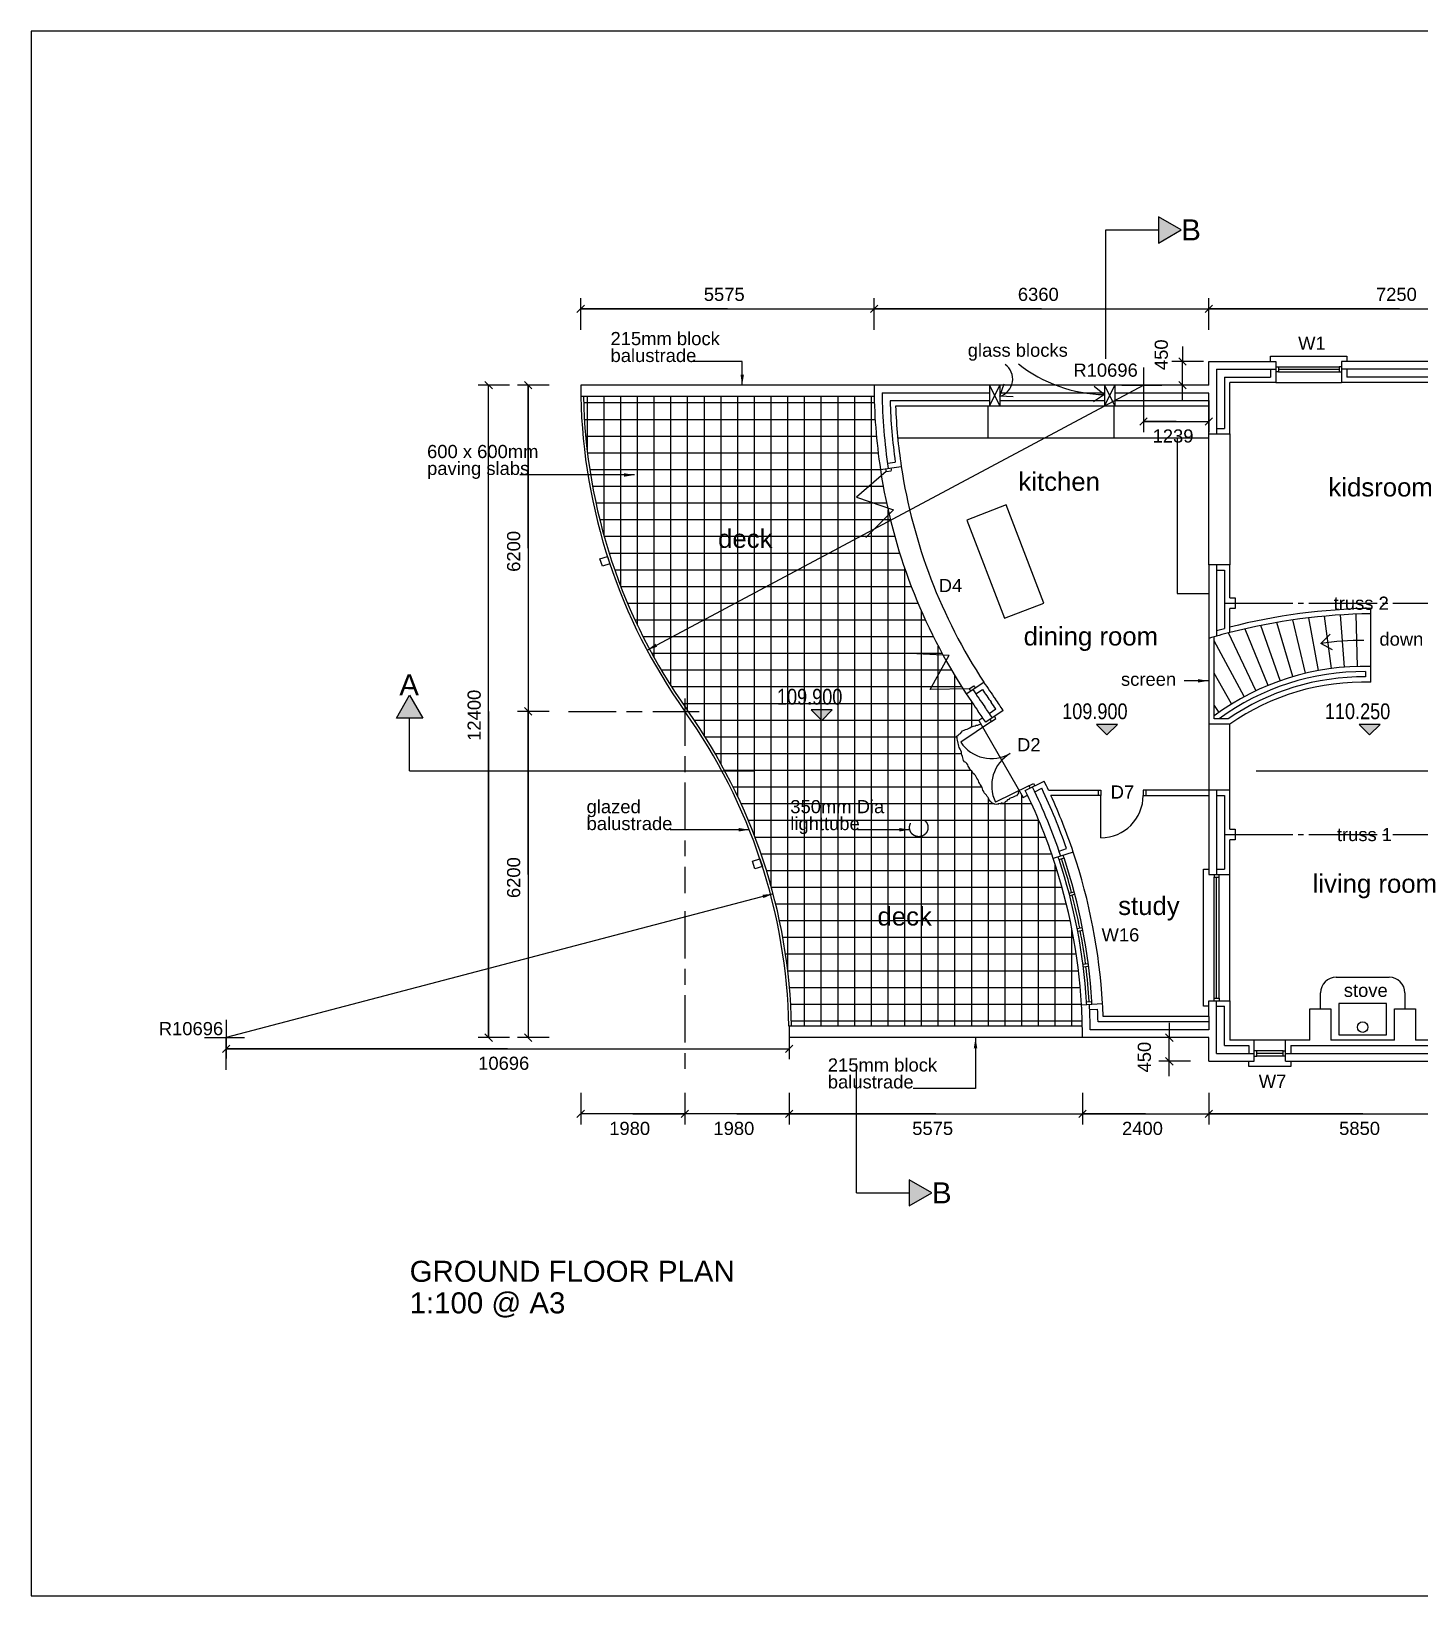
# Model space of a CAD drawing. Header units: millimetres. Extents: x 929802 to 1112248, y 1926852 to 2050811.
# Drawn here: x 1070203 to 1096587, y 2016630 to 2046360 of the extents above; entities that cross this region are included whole.
import ezdxf

# ---------------------------------------------------------------- set-up
doc = ezdxf.new("R2010")
doc.units = ezdxf.units.MM
for name, pattern in [('BORDER', [16, 13, -1, 1, -1]), ('CENTER', [16, 9, -2, 3, -2]), ('HIDDEN', [9.525, 6.35, -3.175])]:
    doc.linetypes.add(name, pattern=pattern)
for name, color, linetype, true_color in [('00_-_ELEVATIONS', 7, 'Continuous', 0xffffff), ('1', 7, 'Continuous', 0xffffff), ('NEW_GF', 7, 'Continuous', 0xffffff), ('NEW_LGF', 7, 'Continuous', 0xffffff)]:
    doc.layers.add(name, color=color, linetype=linetype, true_color=true_color)
doc.styles.add('ARIAL', font='arial.ttf', dxfattribs={"height": 0.2})
doc.styles.add('ARIALN', font='ARIALN.TTF', dxfattribs={"height": 0.2})
doc.styles.get("Standard").update_dxf_attribs({"font": 'arial.ttf'})
doc.dimstyles.new('ISO-25', dxfattribs={"dimtxt": 2.5, "dimasz": 2.5, "dimexe": 1.25, "dimexo": 0.625, "dimtad": 1, "dimtxsty": 'Standard', "dimcen": 2.5, "dimadec": 0, "dimazin": 0, "dimtfac": 1, "dimtmove": 0, "dimatfit": 3, "dimfxl": 1, "dimarcsym": 0})

# ---------------------------------------------------------------- blocks, each defined once
blk = doc.blocks.new('06ACBB04')
at = {"layer": 'NEW_LGF', "linetype": 'Continuous', "ltscale": 100}
h = blk.add_hatch(dxfattribs=at)
h.set_pattern_fill('NET', color=8, scale=100, style=0)
h.paths.add_polyline_path([(0, 11970), (5525, 11970), (5533, 11717), (5551, 11411), (5573, 11145), (5613, 10799), (5641, 10596), (5700, 10246), (5771, 9895), (5837, 9609), (5909, 9336), (5981, 9087), (6089, 8751), (6188, 8471), (6346, 8070), (6453, 7822), (6594, 7520), (6749, 7212), (6874, 6980), (7042, 6689), (7175, 6474), (7275, 6318), (7423, 6098), (7530, 5947), (7589, 5862), (7512, 5811), (7554, 5738), (7470, 5723), (7408, 5703), (7311, 5658), (7206, 5616), (7180, 5588), (7151, 5555), (7130, 5542), (7107, 5525), (7098, 5501), (7108, 5443), (7118, 5383), (7139, 5299), (7176, 5227), (7190, 5163), (7209, 5094), (7222, 5053), (7300, 4958), (7342, 4897), (7370, 4858), (7403, 4812), (7462, 4744), (7517, 4640), (7548, 4582), (7579, 4528), (7603, 4471), (7644, 4409), (7711, 4303), (7750, 4258), (7831, 4225), (7862, 4224), (7901, 4230), (7946, 4240), (8014, 4259), (8083, 4310), (8166, 4353), (8210, 4377), (8233, 4386), (8268, 4412), (8264, 4512), (8357, 4351), (8440, 4391), (8532, 4194), (8633, 3963), (8745, 3690), (8831, 3461), (8927, 3187), (9041, 2829), (9129, 2514), (9203, 2215), (9264, 1936), (9322, 1632), (9375, 1303), (9412, 1017), (9440, 741), (9465, 411), (9475, 190), (9481, 0), (3956, 0), (3931, 548), (3916, 732), (3893, 961), (3865, 1198), (3835, 1405), (3764, 1819), (3724, 2016), (3663, 2286), (3592, 2566), (3509, 2858), (3429, 3116), (3310, 3459), (3188, 3780), (3008, 4202), (2800, 4637), (2639, 4943), (2469, 5242), (2275, 5559), (2088, 5843), (1866, 6161), (1683, 6437), (1497, 6737), (1343, 7004), (1154, 7361), (936, 7815), (754, 8244), (540, 8831), (420, 9217), (337, 9519), (245, 9904), (179, 10230), (108, 10657), (67, 10977), (36, 11286), (12, 11635)])
at = {"layer": 'NEW_LGF', "color": 2, "linetype": 'HIDDEN', "ltscale": 100}
blk.add_circle((6372, 3778), 175, dxfattribs=at)
blk.add_arc((6372, 3778), 175, 0, 0, dxfattribs=at)
at = {"layer": 'NEW_LGF'}
blk.add_attdef('Sfb', (0, 0), '', height=1, dxfattribs=at)
blk = doc.blocks.new('208C8A54')
at = {"layer": '00_-_ELEVATIONS', "linetype": 'HIDDEN', "ltscale": 100}
blk.add_hatch(color=15, dxfattribs=at).paths.add_polyline_path([(781, 200), (1181, 200), (981, 0)])
at = {"layer": '00_-_ELEVATIONS', "color": 2, "linetype": 'Continuous', "ltscale": 100}
for p, q in [((781, 200), (981, 0)), ((1181, 200), (781, 200)), ((981, 0), (1181, 200))]:
    blk.add_line(p, q, dxfattribs=at)
at = {"layer": '00_-_ELEVATIONS', "color": 15, "linetype": 'HIDDEN', "ltscale": 100, "style": 'ARIALN'}
blk.add_text('110.250', height=300, rotation=359.9494, dxfattribs=at).set_placement((131, 301))
at = {"layer": '00_-_ELEVATIONS'}
blk.add_attdef('Sfb', (0, 0), '', height=1, dxfattribs=at)
blk = doc.blocks.new('649B4A82')
at = {"layer": 'NEW_LGF', "color": 9, "linetype": 'Continuous', "ltscale": 100}
for s, p in [('W1', (6926, 14136)), ('D1', (11243, 13604)), ('W2', (12697, 12591)), ('D5', (10399, 10586)), ('D4', (96, 9531)), ('D6', (10538, 8373)), ('W3', (12677, 8113)), ('D2', (1585, 6506)), ('D7', (3363, 5607)), ('W4', (11328, 5538)), ('W16', (3190, 2893)), ('W5', (11277, 2357)), ('W7', (6177, 109)), ('W6', (9686, 127))]:
    blk.add_text(s, height=250, dxfattribs=at).set_placement(p)
at = {"layer": 'NEW_LGF'}
blk.add_attdef('Sfb', (0, 0), '', height=1, dxfattribs=at)
blk = doc.blocks.new('5424B350')
at = {"layer": 'NEW_GF', "color": 3, "linetype": 'Continuous', "ltscale": 100}
for p, q in [((5575, 12400), (0, 12400)), ((0, 12400), (0, 12185)), ((5577, 12185), (0, 12185)), ((9533, 215), (3960, 215)), ((3960, 215), (3960, 0)), ((9535, 0), (3960, 0))]:
    blk.add_line(p, q, dxfattribs=at)
at = {"layer": 'NEW_GF', "color": 2, "linetype": 'Continuous', "ltscale": 100}
blk.add_line((3958, 215), (3960, 215), dxfattribs=at)
for centre, radius, start, end in [((10696, 12400), 10696, 181.1499, 215.4241), ((10696, 12400), 10696, 181.1499, 215.4241), ((10696, 12400), 10646, 181.1553, 215.4241), ((10696, 12400), 10646, 181.1553, 215.4241), ((-6736, 0), 10696, 1.1499, 35.4241), ((-6736, 0), 10696, 1.1499, 35.4241), ((-6736, 0), 10746, 1.1446, 35.4241), ((-6736, 0), 10746, 1.1446, 35.4241)]:
    blk.add_arc(centre, radius, start, end, dxfattribs=at)
blk = doc.blocks.new('D2647627')
at = {"layer": 'NEW_GF', "color": 2, "linetype": 'Continuous', "ltscale": 100}
for p, q in [((0, 400), (0, 500)), ((0, 500), (1450, 500)), ((100, 300), (150, 300)), ((150, 300), (150, 200)), ((1350, 300), (1300, 300)), ((1300, 300), (1300, 200)), ((1450, 500), (1450, 400)), ((150, 200), (100, 200)), ((150, 250), (1300, 250)), ((1300, 200), (1350, 200)), ((100, 0), (1350, 0))]:
    blk.add_line(p, q, dxfattribs=at)
at = {"layer": 'NEW_GF', "color": 1, "linetype": 'Continuous', "ltscale": 100}
for p, q in [((150, 300), (1300, 300)), ((150, 200), (1300, 200))]:
    blk.add_line(p, q, dxfattribs=at)
at = {"layer": 'NEW_GF'}
for tag in ['PAT_NAME', 'GROUP', 'FLOOR', 'Sfb', 'PART_NUMBER', 'DESC', 'MANUFACTURER', 'Quantity', 'WIDTH', 'WIDTH_FORMULA', 'HEIGHT', 'SYMBOL_PATH', 'Opening_height', 'Return_type', 'TYPE', 'PREFIX', 'IDENTIFIER', 'NUMBER', 'OUTER_LEAF', 'CAVITY', 'INNER_LEAF', 'Arch_group']:
    blk.add_attdef(tag, (0, 0), '', height=1, dxfattribs=at)
blk = doc.blocks.new('E8BCB9FC')
at = {"layer": 'NEW_GF', "color": 2, "linetype": 'Continuous', "ltscale": 100}
for p, q in [((0, 0), (0, 2600)), ((0, 2600), (100, 2600)), ((200, 2500), (200, 2450)), ((200, 2450), (300, 2450)), ((250, 150), (250, 2450)), ((300, 2450), (300, 2500)), ((500, 100), (500, 2500)), ((100, 0), (0, 0)), ((200, 100), (200, 150)), ((200, 150), (300, 150)), ((300, 150), (300, 100))]:
    blk.add_line(p, q, dxfattribs=at)
at = {"layer": 'NEW_GF', "color": 1, "linetype": 'Continuous', "ltscale": 100}
for p, q in [((200, 150), (200, 2450)), ((300, 150), (300, 2450))]:
    blk.add_line(p, q, dxfattribs=at)
at = {"layer": 'NEW_GF'}
for tag in ['PAT_NAME', 'GROUP', 'FLOOR', 'Sfb', 'PART_NUMBER', 'DESC', 'MANUFACTURER', 'Quantity', 'WIDTH', 'WIDTH_FORMULA', 'HEIGHT', 'SYMBOL_PATH', 'Opening_height', 'Return_type', 'TYPE', 'PREFIX', 'IDENTIFIER', 'NUMBER', 'OUTER_LEAF', 'CAVITY', 'INNER_LEAF', 'Arch_group']:
    blk.add_attdef(tag, (0, 0), '', height=1, dxfattribs=at)
blk = doc.blocks.new('9C177FD2')
at = {"layer": 'NEW_GF', "color": 3, "linetype": 'Continuous', "ltscale": 100}
for p, q in [((0, 5891), (143, 5938)), ((47, 5749), (0, 5891)), ((189, 5795), (47, 5749)), ((143, 5938), (189, 5795)), ((2900, 143), (3042, 189)), ((2946, 0), (2900, 143)), ((3089, 47), (2946, 0)), ((3042, 189), (3089, 47))]:
    blk.add_line(p, q, dxfattribs=at)
blk = doc.blocks.new('03A24341')
at = {"layer": 'NEW_GF', "color": 2, "linetype": 'Continuous', "ltscale": 100}
for p, q in [((747, 2154), (0, 1868)), ((1462, 286), (747, 2154)), ((0, 1868), (715, 0)), ((715, 0), (1462, 286))]:
    blk.add_line(p, q, dxfattribs=at)
at = {"layer": 'NEW_GF'}
blk.add_attdef('Sfb', (0, 0), '', height=1, dxfattribs=at)
blk = doc.blocks.new('2CF49CD4')
at = {"layer": 'NEW_GF', "color": 4, "linetype": 'Continuous', "ltscale": 100}
for p, q in [((6360, 13300), (7635, 13300)), ((6360, 12850), (6360, 13300)), ((7635, 13300), (7635, 12900)), ((12123, 13300), (8885, 13300)), ((8885, 13300), (8885, 12900)), ((12123, 13300), (12123, 12900)), ((13610, 13300), (13023, 13300)), ((13023, 13300), (13023, 12900)), ((13610, 13300), (13610, 12359)), ((6360, 12850), (0, 12850)), ((7635, 12900), (6760, 12900)), ((6760, 11924), (6760, 12900)), ((11810, 12900), (8885, 12900)), ((11810, 12500), (11810, 12900)), ((11910, 12500), (11910, 12900)), ((11910, 12900), (12123, 12900)), ((13023, 12900), (13210, 12900)), ((13210, 12359), (13210, 12900)), ((11810, 12500), (11910, 12500)), ((6360, 12450), (408, 12450)), ((6360, 11924), (6360, 12450)), ((13610, 12359), (13210, 12359)), ((6360, 11924), (6760, 11924)), ((13610, 11759), (13210, 11759)), ((13210, 11193), (13210, 11759)), ((13610, 11759), (13610, 8028)), ((121, 11244), (517, 11304)), ((11810, 11293), (11910, 11293)), ((11810, 11293), (11810, 10528)), ((11910, 11293), (11910, 11193)), ((11910, 11193), (13210, 11193)), ((11910, 11093), (13210, 11093)), ((11910, 11093), (11910, 10528)), ((13210, 9064), (13210, 11093)), ((11810, 10528), (11910, 10528)), ((11810, 9628), (11910, 9628)), ((11810, 9628), (11810, 8805)), ((11910, 9628), (11910, 9064)), ((6360, 9433), (6360, 8037)), ((6760, 9433), (6360, 9433)), ((6760, 8805), (6760, 9433)), ((11910, 9064), (13210, 9064)), ((11910, 8964), (13210, 8964)), ((11910, 8964), (11910, 8367)), ((13210, 8028), (13210, 8964)), ((6760, 8805), (6860, 8805)), ((6860, 8805), (6860, 8605)), ((11810, 8805), (11710, 8805)), ((11710, 8805), (11710, 8605)), ((6760, 8147), (6760, 8605)), ((6860, 8605), (6760, 8605)), ((11710, 8605), (11810, 8605)), ((11810, 8605), (11810, 8367)), ((11810, 8367), (11910, 8367)), ((13610, 8028), (13210, 8028)), ((11810, 6935), (11810, 7467)), ((11810, 7467), (11910, 7467)), ((11910, 7467), (11910, 6935)), ((1753, 6983), (2087, 7202)), ((13610, 7428), (13210, 7428)), ((13210, 7428), (13210, 6935)), ((13610, 6535), (13610, 7428)), ((11810, 5536), (11810, 6935)), ((13210, 6935), (11910, 6935)), ((2454, 6669), (2122, 6445)), ((13610, 6535), (12210, 6535)), ((12210, 6535), (12210, 5536)), ((12210, 5536), (11810, 5536)), ((2874, 5146), (3233, 5322)), ((3314, 5153), (4260, 5153)), ((4260, 5153), (4260, 5053)), ((6360, 5153), (5164, 5153)), ((5164, 5153), (5164, 5053)), ((6760, 5153), (6360, 5153)), ((6360, 5153), (6360, 3550)), ((6760, 4410), (6760, 5153)), ((4260, 5053), (3360, 5053)), ((5164, 5053), (6360, 5053)), ((12210, 4636), (11810, 4636)), ((11810, 4410), (11810, 4636)), ((12210, 4636), (12210, 2341)), ((6760, 4410), (6860, 4410)), ((6760, 3550), (6760, 4210)), ((6860, 4210), (6760, 4210)), ((6860, 4410), (6860, 4210)), ((11810, 4410), (11710, 4410)), ((11710, 4410), (11710, 4210)), ((11710, 4210), (11810, 4210)), ((11810, 2341), (11810, 4210)), ((3785, 3976), (3405, 3852)), ((6360, 3550), (6760, 3550)), ((12210, 2341), (11810, 2341)), ((12210, 1441), (11810, 1441)), ((11810, 1441), (11810, 400)), ((12210, 0), (12210, 1441)), ((3942, 1076), (4341, 1099)), ((6360, 850), (6360, 1150)), ((6360, 1150), (6760, 1150)), ((6760, 1150), (6760, 400)), ((8282, 400), (8282, 1000)), ((8282, 1000), (8682, 1000)), ((8682, 1000), (8682, 400)), ((9888, 400), (9888, 1000)), ((9888, 1000), (10288, 1000)), ((10288, 1000), (10288, 400)), ((6360, 850), (4353, 850)), ((6360, 450), (3960, 450)), ((6360, 0), (6360, 450)), ((7221, 400), (6760, 400)), ((7221, 0), (7221, 400)), ((7821, 0), (7821, 400)), ((8282, 400), (7821, 400)), ((9888, 400), (8682, 400)), ((10749, 400), (10288, 400)), ((10749, 0), (10749, 400)), ((11349, 0), (11349, 400)), ((11349, 400), (11810, 400)), ((6360, 0), (7221, 0)), ((7821, 0), (10749, 0)), ((12210, 0), (11349, 0))]:
    blk.add_line(p, q, dxfattribs=at)
at = {"layer": 'NEW_GF', "color": 2, "linetype": 'Continuous', "ltscale": 100}
for p, q in [((6510, 13150), (7635, 13150)), ((6510, 13150), (6510, 11924)), ((7535, 13150), (7535, 13000)), ((12123, 13150), (8885, 13150)), ((8985, 13150), (8985, 13000)), ((12023, 13150), (12023, 13000)), ((13460, 13150), (13023, 13150)), ((13123, 13150), (13123, 13000)), ((13460, 12359), (13460, 13150)), ((6660, 13000), (7535, 13000)), ((6660, 13000), (6660, 12024)), ((12023, 13000), (8985, 13000)), ((13310, 13000), (13123, 13000)), ((13310, 13000), (13310, 12459)), ((2192, 12700), (151, 12700)), ((2192, 12550), (304, 12550)), ((4376, 12700), (2392, 12700)), ((4376, 12550), (2392, 12550)), ((6360, 12700), (4576, 12700)), ((6360, 12550), (4576, 12550)), ((6360, 12450), (6360, 12700)), ((13310, 12459), (13460, 12459)), ((6510, 12024), (6660, 12024)), ((13310, 11659), (13310, 8128)), ((13310, 11659), (13460, 11659)), ((13460, 8028), (13460, 11759)), ((255, 11365), (403, 11388)), ((6510, 9433), (6510, 8080)), ((6510, 9333), (6660, 9333)), ((6660, 9333), (6660, 8225)), ((6510, 8184), (6660, 8225)), ((13310, 8128), (13460, 8128)), ((13310, 7328), (13460, 7328)), ((13310, 6835), (13310, 7328)), ((13460, 6685), (13460, 7428)), ((1933, 6982), (2059, 7064)), ((2190, 6612), (2314, 6697)), ((13310, 6835), (11910, 6835)), ((11910, 6835), (11910, 5636)), ((13460, 6685), (12060, 6685)), ((12060, 6685), (12060, 5536)), ((11910, 5636), (12060, 5636)), ((3052, 5122), (3187, 5188)), ((6510, 5153), (6510, 3550)), ((6510, 5053), (6660, 5053)), ((6660, 5053), (6660, 3650)), ((11910, 4536), (12060, 4536)), ((11910, 4536), (11910, 2441)), ((12060, 4636), (12060, 2341)), ((3515, 3993), (3657, 4042)), ((6510, 3650), (6660, 3650)), ((11910, 2441), (12060, 2441)), ((11910, 1341), (12060, 1341)), ((11910, 300), (11910, 1341)), ((12060, 150), (12060, 1441)), ((4097, 985), (4247, 992)), ((6510, 150), (6510, 1150)), ((6510, 1050), (6660, 1050)), ((6660, 300), (6660, 1050)), ((6359, 600), (4109, 600)), ((6359, 750), (4256, 750)), ((6359, 850), (6359, 600)), ((6660, 300), (7121, 300)), ((7121, 300), (7121, 150)), ((7921, 300), (7921, 150)), ((7921, 300), (10649, 300)), ((10649, 300), (10649, 150)), ((11449, 300), (11449, 150)), ((11910, 300), (11449, 300)), ((6510, 150), (7221, 150)), ((7821, 150), (10749, 150)), ((12060, 150), (11349, 150))]:
    blk.add_line(p, q, dxfattribs=at)
at = {"layer": 'NEW_GF', "color": 4, "linetype": 'Continuous', "ltscale": 100}
for centre, radius, start, end in [((10696, 12850), 10696, 179.9982, 188.6358), ((10696, 12850), 10696, 179.9982, 188.6358), ((10696, 12850), 10296, 182.2246, 188.6358), ((10696, 12850), 10296, 182.2246, 188.6358), ((9601, -2902), 11409, 104.4192, 106.5036), ((9601, -2902), 11409, 104.4192, 106.5036), ((10696, 12850), 10296, 213.2644, 215.4241), ((10696, 12850), 10296, 213.2644, 215.4241), ((10696, 12850), 10696, 213.2644, 215.4241), ((10696, 12850), 10696, 213.2644, 215.4241), ((-6736, 450), 11096, 34.087, 35.4241), ((-6736, 450), 11096, 34.087, 35.4241), ((-6736, 450), 10696, 34.087, 35.4241), ((-6736, 450), 10696, 34.087, 35.4241), ((-6736, 450), 10696, 18.5443, 26.0425), ((-6736, 450), 10696, 18.5443, 26.0425), ((-6736, 450), 11096, 25.0749, 26.0425), ((-6736, 450), 11096, 25.0749, 26.0425), ((-6736, 450), 11096, 18.5274, 24.5062), ((-6736, 450), 11096, 18.5274, 24.5062), ((-6736, 450), 10696, 359.9982, 3.3536), ((-6736, 450), 10696, 359.9982, 3.3536), ((-6736, 450), 11096, 2.0641, 3.3536), ((-6736, 450), 11096, 2.0641, 3.3536)]:
    blk.add_arc(centre, radius, start, end, dxfattribs=at)
at = {"layer": 'NEW_GF', "color": 2, "linetype": 'Continuous', "ltscale": 100}
for centre, radius, start, end in [((10696, 12850), 10546, 180.8131, 188.6358), ((10696, 12850), 10546, 180.8131, 188.6358), ((10696, 12850), 10396, 181.6517, 188.0847), ((10696, 12850), 10396, 181.6517, 188.0847), ((10696, 12850), 10546, 213.2644, 215.4241), ((10696, 12850), 10546, 213.2644, 215.4241), ((10696, 12850), 10396, 213.8155, 215.4241), ((10696, 12850), 10396, 213.8155, 215.4241), ((-6736, 450), 10846, 34.087, 35.4241), ((-6736, 450), 10846, 34.087, 35.4241), ((-6736, 450), 10996, 34.6153, 35.4241), ((-6736, 450), 10996, 34.6153, 35.4241), ((-6736, 450), 10846, 18.5443, 26.0425), ((-6736, 450), 10846, 18.5443, 26.0425), ((-6736, 450), 10996, 19.0662, 25.5214), ((-6736, 450), 10996, 19.0662, 25.5214), ((-6736, 450), 10846, 0.7906, 3.3536), ((-6736, 450), 10846, 0.7906, 3.3536), ((-6736, 450), 10996, 1.5616, 2.8253), ((-6736, 450), 10996, 1.5616, 2.8253)]:
    blk.add_arc(centre, radius, start, end, dxfattribs=at)
at = {"layer": 'NEW_GF'}
blk.add_attdef('Sfb', (0, 0), '', height=1, dxfattribs=at)
blk = doc.blocks.new('5A020AF7')
at = {"layer": 'NEW_GF', "color": 2, "linetype": 'Continuous', "ltscale": 100}
blk.add_line((0, 0), (84, 55), dxfattribs=at)
blk = doc.blocks.new('13BC16CC')
at = {"layer": 'NEW_GF', "color": 9, "linetype": 'BORDER', "ltscale": 100}
for p, q in [((0, 4396), (5250, 4396)), ((0, 0), (5250, 0))]:
    blk.add_line(p, q, dxfattribs=at)
blk = doc.blocks.new('C07E6522')
at = {"layer": '00_-_ELEVATIONS', "linetype": 'BORDER', "ltscale": 100}
blk.add_hatch(color=15, dxfattribs=at).paths.add_polyline_path([(781, 200), (1181, 200), (981, 0)])
at = {"layer": '00_-_ELEVATIONS', "color": 2, "linetype": 'Continuous', "ltscale": 100}
for p, q in [((781, 200), (981, 0)), ((1181, 200), (781, 200)), ((981, 0), (1181, 200))]:
    blk.add_line(p, q, dxfattribs=at)
at = {"layer": '00_-_ELEVATIONS', "color": 15, "linetype": 'BORDER', "ltscale": 100, "style": 'ARIALN'}
blk.add_text('109.900', height=300, rotation=359.9494, dxfattribs=at).set_placement((131, 301))
at = {"layer": '00_-_ELEVATIONS'}
blk.add_attdef('Sfb', (0, 0), '', height=1, dxfattribs=at)
blk = doc.blocks.new('81CBC227')
at = {"layer": 'NEW_GF', "color": 2, "linetype": 'Continuous', "ltscale": 100}
for p, q in [((1711, 3558), (1711, 2958)), ((4111, 2958), (4111, 3558)), ((0, 2958), (5911, 2958)), ((5311, 2958), (5311, 0)), ((5311, 0), (5911, 0))]:
    blk.add_line(p, q, dxfattribs=at)
at = {"layer": 'NEW_GF'}
blk.add_attdef('Sfb', (0, 0), '', height=1, dxfattribs=at)
blk = doc.blocks.new('0DA4883D')
at = {"layer": 'NEW_GF', "color": 2, "linetype": 'Continuous', "ltscale": 100}
for p, q in [((0, 0), (0, 2491)), ((400, 2491), (400, 0))]:
    blk.add_line(p, q, dxfattribs=at)
at = {"layer": 'NEW_GF'}
blk.add_attdef('Sfb', (0, 0), '', height=1, dxfattribs=at)
blk = doc.blocks.new('B1BD81F7')
at = {"layer": 'NEW_LGF', "color": 2, "linetype": 'Continuous', "ltscale": 100}
for centre, radius, start, end in [((3945, 8682), 343, 287.1279, 54.2148), ((3945, 8682), 343, 287.1279, 54.2148), ((6094, 11135), 2751, 231.9232, 268.6629), ((6094, 11135), 2751, 231.9232, 268.6629)]:
    blk.add_arc(centre, radius, start, end, dxfattribs=at)
at = {"layer": 'NEW_LGF', "color": 15, "linetype": 'Continuous', "ltscale": 100}
for s, p in [('glass blocks', (3434, 9105)), ('350mm Dia', (62, 431)), ('lighttube', (62, 109))]:
    blk.add_text(s, height=250, dxfattribs=at).set_placement(p)
at = {"layer": 'NEW_LGF'}
blk.add_attdef('Sfb', (0, 0), '', height=1, dxfattribs=at)
blk = doc.blocks.new('A44D7AB5')
at = {"layer": '00_-_ELEVATIONS', "linetype": 'Continuous', "ltscale": 100}
blk.add_hatch(color=15, dxfattribs=at).paths.add_polyline_path([(781, 200), (1181, 200), (981, 0)])
at = {"layer": '00_-_ELEVATIONS', "color": 2, "linetype": 'Continuous', "ltscale": 100}
for p, q in [((781, 200), (981, 0)), ((1181, 200), (781, 200)), ((981, 0), (1181, 200))]:
    blk.add_line(p, q, dxfattribs=at)
at = {"layer": '00_-_ELEVATIONS', "color": 15, "linetype": 'Continuous', "ltscale": 100, "style": 'ARIALN'}
blk.add_text('109.900', height=300, rotation=359.9494, dxfattribs=at).set_placement((131, 301))
at = {"layer": '00_-_ELEVATIONS'}
blk.add_attdef('Sfb', (0, 0), '', height=1, dxfattribs=at)
blk = doc.blocks.new('866B2B1E')
at = {"layer": 'NEW_GF', "color": 4, "linetype": 'Continuous', "ltscale": 100}
for p, q in [((2079, 15629), (2221, 15771)), ((7654, 15629), (7796, 15771)), ((7796, 15771), (7654, 15629)), ((14014, 15629), (14156, 15771)), ((21406, 15771), (21264, 15629)), ((13656, 14629), (13514, 14771)), ((22264, 14771), (22406, 14629)), ((23014, 14771), (23156, 14629)), ((329, 14321), (471, 14179)), ((1079, 14321), (1221, 14179)), ((13514, 14321), (13656, 14179)), ((1221, 7979), (1079, 8121)), ((22264, 8006), (22406, 7864)), ((22406, 7864), (22264, 8006)), ((471, 1779), (329, 1921)), ((1221, 1779), (1079, 1921)), ((13406, 1779), (13264, 1921)), ((13264, 1471), (13406, 1329)), ((22406, 1329), (22264, 1471)), ((23156, 1329), (23014, 1471)), ((2079, 329), (2221, 471)), ((4201, 471), (4059, 329)), ((4059, 329), (4201, 471)), ((6181, 471), (6039, 329)), ((6039, 329), (6181, 471)), ((11756, 471), (11614, 329)), ((14156, 471), (14014, 329)), ((20006, 471), (19864, 329)), ((21406, 471), (21264, 329))]:
    blk.add_line(p, q, dxfattribs=at)
at = {"layer": 'NEW_GF', "color": 2, "linetype": 'Continuous', "ltscale": 100}
for p, q in [((2150, 15300), (2150, 15900)), ((7725, 15300), (7725, 15900)), ((7725, 15300), (7725, 15900)), ((14085, 15300), (14085, 15900)), ((14085, 15300), (14085, 15900)), ((21335, 15300), (21335, 15900)), ((4938, 15700), (2150, 15700)), ((2150, 15700), (7725, 15700)), ((4938, 15700), (7725, 15700)), ((10905, 15700), (7725, 15700)), ((7725, 15700), (14085, 15700)), ((10905, 15700), (14085, 15700)), ((17710, 15700), (14085, 15700)), ((14085, 15700), (21335, 15700)), ((17710, 15700), (21335, 15700)), ((13585, 14983), (13585, 14700)), ((13985, 14700), (13385, 14700)), ((13585, 14250), (13585, 14700)), ((21935, 14700), (22535, 14700)), ((22335, 7935), (22335, 14700)), ((22335, 11318), (22335, 14700)), ((22685, 14700), (23285, 14700)), ((23085, 1400), (23085, 14700)), ((23085, 8050), (23085, 14700)), ((800, 14250), (200, 14250)), ((400, 1850), (400, 14250)), ((400, 8050), (400, 14250)), ((1550, 14250), (950, 14250)), ((1150, 11150), (1150, 14250)), ((1150, 14250), (1150, 8050)), ((13985, 14250), (13385, 14250)), ((13585, 13967), (13585, 14250)), ((22335, 11318), (22335, 7935)), ((1150, 11150), (1150, 8050)), ((400, 8050), (400, 1850)), ((1550, 8050), (950, 8050)), ((1550, 8050), (950, 8050)), ((1150, 4950), (1150, 8050)), ((1150, 8050), (1150, 1850)), ((23085, 8050), (23085, 1400)), ((21935, 7935), (22535, 7935)), ((21935, 7935), (22535, 7935)), ((22335, 1400), (22335, 7935)), ((22335, 4668), (22335, 7935)), ((1150, 4950), (1150, 1850)), ((22335, 4668), (22335, 1400)), ((13335, 2133), (13335, 1850)), ((800, 1850), (200, 1850)), ((1550, 1850), (950, 1850)), ((13735, 1850), (13135, 1850)), ((13335, 1400), (13335, 1850)), ((13735, 1400), (13135, 1400)), ((13335, 1117), (13335, 1400)), ((21935, 1400), (22535, 1400)), ((22685, 1400), (23285, 1400)), ((2150, 800), (2150, 200)), ((4130, 800), (4130, 200)), ((4130, 800), (4130, 200)), ((6110, 800), (6110, 200)), ((6110, 800), (6110, 200)), ((11685, 800), (11685, 200)), ((11685, 800), (11685, 200)), ((14085, 800), (14085, 200)), ((14085, 800), (14085, 200)), ((19935, 800), (19935, 200)), ((19935, 800), (19935, 200)), ((21335, 800), (21335, 200)), ((4130, 400), (2150, 400)), ((3140, 400), (2150, 400)), ((3140, 400), (4130, 400)), ((6110, 400), (4130, 400)), ((5120, 400), (4130, 400)), ((5120, 400), (6110, 400)), ((8898, 400), (6110, 400)), ((6110, 400), (11685, 400)), ((8898, 400), (11685, 400)), ((12885, 400), (11685, 400)), ((11685, 400), (14085, 400)), ((12885, 400), (14085, 400)), ((17010, 400), (14085, 400)), ((14085, 400), (19935, 400)), ((17010, 400), (19935, 400)), ((20635, 400), (19935, 400)), ((19935, 400), (21335, 400)), ((20635, 400), (21335, 400))]:
    blk.add_line(p, q, dxfattribs=at)
at = {"layer": 'NEW_GF', "color": 1, "linetype": 'CENTER', "ltscale": 100}
for p, q in [((1921, 8050), (4403, 8050)), ((4130, 8296), (4130, 4598)), ((4130, 4255), (4130, 1121))]:
    blk.add_line(p, q, dxfattribs=at)
at = {"layer": 'NEW_GF', "color": 3, "linetype": 'Continuous', "ltscale": 100}
for s, p in [('5575', (4489, 15850)), ('6360', (10457, 15850)), ('7250', (17262, 15850)), ('1980', (2692, 0)), ('1980', (4672, 0)), ('5575', (8450, 0)), ('2400', (12437, 0)), ('5850', (16562, 0)), ('1400', (20187, 0))]:
    blk.add_text(s, height=250, dxfattribs=at).set_placement(p)
for s, p in [('450', (13307, 14536)), ('6765', (22735, 10870)), ('6200', (1000, 10702)), ('12400', (250, 7490)), ('13300', (23485, 7490)), ('6200', (1000, 4502)), ('6535', (22735, 4220)), ('450', (12985, 1188))]:
    blk.add_text(s, height=250, rotation=90, dxfattribs=at).set_placement(p)
at = {"layer": 'NEW_GF'}
blk.add_attdef('Sfb', (0, 0), '', height=1, dxfattribs=at)
blk = doc.blocks.new('C3733A3C')
at = {"layer": 'NEW_GF', "color": 2, "linetype": 'Continuous', "ltscale": 100}
for p, q in [((0, 904), (50, 904)), ((50, 904), (50, 804)), ((904, 904), (854, 904)), ((854, 904), (854, 804)), ((50, 804), (0, 804)), ((854, 804), (904, 804))]:
    blk.add_line(p, q, dxfattribs=at)
at = {"layer": 'NEW_GF', "color": 4, "linetype": 'Continuous', "ltscale": 100}
blk.add_line((50, 0), (50, 804), dxfattribs=at)
at = {"layer": 'NEW_GF', "color": 2, "linetype": 'Continuous', "ltscale": 100}
blk.add_arc((50, 804), 804, 270, 0, dxfattribs=at)
blk.add_arc((50, 804), 804, 270, 0, dxfattribs=at)
at = {"layer": 'NEW_GF'}
for tag in ['PAT_NAME', 'GROUP', 'FLOOR', 'Sfb', 'PART_NUMBER', 'DESC', 'MANUFACTURER', 'Quantity', 'WIDTH', 'WIDTH_FORMULA', 'HEIGHT', 'SYMBOL_PATH', 'Opening_height', 'Ht1', 'Return_type', 'TYPE', 'PREFIX', 'IDENTIFIER', 'SOLID_PEN', 'OUTER_LEAF', 'CAVITY', 'INNER_LEAF', 'CAVITY_PEN', 'REVEAL', 'GABLE_ANG', 'GABLE_LEN', 'Arch_group']:
    blk.add_attdef(tag, (0, 0), '', height=1, dxfattribs=at)
blk = doc.blocks.new('5DFB11A4')
at = {"layer": '1', "color": 9, "linetype": 'Continuous', "ltscale": 100}
for p, q in [((414, 1005), (414, 0)), ((0, 667), (763, 667))]:
    blk.add_line(p, q, dxfattribs=at)
blk = doc.blocks.new('F2559FA5')
at = {"layer": 'NEW_GF', "color": 4, "linetype": 'Continuous', "ltscale": 100}
for p, q in [((587, 1534), (0, 1140)), ((1296, 310), (660, 0))]:
    blk.add_line(p, q, dxfattribs=at)
at = {"layer": 'NEW_GF', "color": 2, "linetype": 'Continuous', "ltscale": 100}
for p, q in [((420, 1602), (343, 1550)), ((343, 1550), (1188, 90)), ((587, 1534), (559, 1576)), ((587, 1534), (670, 1590)), ((670, 1590), (642, 1631)), ((1296, 310), (1385, 354)), ((1296, 310), (1318, 265)), ((1385, 354), (1408, 308)), ((1188, 90), (1272, 131))]:
    blk.add_line(p, q, dxfattribs=at)
for centre, start, end in [((587, 1534), 213.8216, 300.0627), ((587, 1534), 213.8216, 300.0627), ((1296, 310), 120.0627, 206.0425), ((1296, 310), 120.0627, 206.0425)]:
    blk.add_arc(centre, 707, start, end, dxfattribs=at)
at = {"layer": 'NEW_GF'}
blk.add_attdef('Sfb', (0, 0), '', height=1, dxfattribs=at)
blk = doc.blocks.new('2D4B5942')
at = {"layer": 'NEW_GF', "linetype": 'Continuous', "ltscale": 100}
for points in [[(5737, 18426), (5737, 18926), (6170, 18676)], [(1000, 126), (1000, 626), (1433, 376)]]:
    blk.add_hatch(color=15, dxfattribs=at).paths.add_polyline_path(points)
at = {"layer": 'NEW_GF', "color": 1, "linetype": 'Continuous', "ltscale": 100}
for p, q in [((6170, 18676), (5737, 18926)), ((5737, 18926), (5737, 18426)), ((4737, 16226), (4737, 18676)), ((4737, 18676), (5737, 18676)), ((5737, 18426), (6170, 18676)), ((0, 376), (0, 2826)), ((1433, 376), (1000, 626)), ((1000, 626), (1000, 126)), ((0, 376), (1000, 376)), ((1000, 126), (1433, 376))]:
    blk.add_line(p, q, dxfattribs=at)
at = {"layer": 'NEW_GF', "color": 15, "linetype": 'Continuous', "ltscale": 100, "style": 'ARIAL'}
for p in [(6170, 18476), (1433, 176)]:
    blk.add_text('B', height=400, rotation=359.9494, dxfattribs=at).set_placement(p)
blk = doc.blocks.new('8EFDC72F')
at = {"layer": 'NEW_GF', "color": 2, "linetype": 'Continuous', "ltscale": 100}
for p, q in [((300, 600), (1306, 600)), ((0, 0), (0, 300)), ((1606, 300), (1606, 0))]:
    blk.add_line(p, q, dxfattribs=at)
for centre, start, end in [((300, 300), 90, 180), ((300, 300), 90, 180), ((1306, 300), 0, 90), ((1306, 300), 0, 90)]:
    blk.add_arc(centre, 300, start, end, dxfattribs=at)
at = {"layer": 'NEW_GF'}
blk.add_attdef('Sfb', (0, 0), '', height=1, dxfattribs=at)
blk = doc.blocks.new('EFC8CAF7')
at = {"layer": 'NEW_GF', "color": 4, "linetype": 'Continuous', "ltscale": 100}
for p, q in [((561, 4226), (0, 3740)), ((0, 3740), (701, 3498)), ((701, 3498), (176, 2974)), ((1019, 772), (1760, 733)), ((1400, 84), (1760, 733)), ((2142, 97), (1400, 84))]:
    blk.add_line(p, q, dxfattribs=at)
at = {"layer": 'NEW_GF', "color": 2, "linetype": 'Continuous', "ltscale": 100}
blk.add_line((561, 4226), (660, 4241), dxfattribs=at)
for radius, start, end in [(10696, 188.6358, 213.2644), (10696, 188.6358, 213.2644), (10596, 188.6358, 188.9062), (10596, 188.6358, 188.9062), (10496, 188.6358, 188.9087), (10496, 188.6358, 188.9087), (10296, 188.6358, 213.2644), (10296, 188.6358, 213.2644), (10596, 212.994, 213.2644), (10596, 212.994, 213.2644), (10496, 212.9915, 213.2644), (10496, 212.9915, 213.2644)]:
    blk.add_arc((11029, 5867), radius, start, end, dxfattribs=at)
blk = doc.blocks.new('F78ED6B1')
at = {"layer": 'NEW_GF', "color": 3, "linetype": 'Continuous', "ltscale": 100}
blk.add_arc((760, -4682), 4743, 89.3012, 99.2228, dxfattribs=at)
blk.add_arc((760, -4682), 4743, 89.3012, 99.2228, dxfattribs=at)
blk = doc.blocks.new('37721244')
at = {"layer": 'NEW_GF', "linetype": 'Continuous', "ltscale": 100}
for points in [[(26357, 3225), (26107, 3657), (25857, 3224)], [(172, 1000), (422, 1433), (672, 1000)]]:
    blk.add_hatch(color=15, dxfattribs=at).paths.add_polyline_path(points)
at = {"layer": 'NEW_GF', "color": 1, "linetype": 'Continuous', "ltscale": 100}
for p, q in [((26107, 3657), (25857, 3224)), ((26357, 3225), (26107, 3657)), ((25857, 3224), (26357, 3225)), ((26107, 2225), (26107, 3225)), ((20557, 0), (20557, 2225)), ((20557, 2225), (26107, 2225)), ((172, 1000), (422, 1433)), ((422, 1433), (672, 1000)), ((672, 1000), (172, 1000)), ((422, 0), (422, 1000)), ((422, 0), (6974, 0)), ((16507, 0), (20557, 0))]:
    blk.add_line(p, q, dxfattribs=at)
at = {"layer": 'NEW_GF', "color": 15, "linetype": 'Continuous', "ltscale": 100, "style": 'ARIAL'}
for p in [(25911, 3658), (226, 1433)]:
    blk.add_text('A', height=400, rotation=359.9494, dxfattribs=at).set_placement(p)
at = {"layer": 'NEW_GF'}
blk.add_attdef('Sfb', (0, 0), '', height=1, dxfattribs=at)
blk = doc.blocks.new('E463F1C5')
at = {"layer": 'NEW_GF', "color": 2, "linetype": 'Continuous', "ltscale": 100}
for p, q in [((111, 2760), (206, 2791)), ((300, 2122), (397, 2147)), ((313, 2073), (409, 2098)), ((454, 1449), (552, 1468)), ((464, 1400), (562, 1419)), ((565, 768), (664, 781)), ((571, 719), (671, 731)), ((634, 57), (734, 63))]:
    blk.add_line(p, q, dxfattribs=at)
for radius, start, end in [(10696, 3.3536, 18.5443), (10696, 3.3536, 18.5443), (10796, 18.2746, 18.54), (10796, 18.2746, 18.54), (10846, 14.7437, 18.2737), (10846, 14.7437, 18.2737), (10896, 18.2728, 18.5357), (10896, 18.2728, 18.5357), (11096, 3.3536, 18.5274), (11096, 3.3536, 18.5274), (10846, 11.0811, 14.4784), (10846, 11.0811, 14.4784), (10846, 7.4184, 10.8157), (10846, 7.4184, 10.8157), (10846, 3.623, 7.153), (10846, 3.623, 7.153), (10796, 3.3536, 3.6243), (10796, 3.3536, 3.6243), (10896, 3.3536, 3.6218), (10896, 3.3536, 3.6218)]:
    blk.add_arc((-10141, -626), radius, start, end, dxfattribs=at)
at = {"layer": 'NEW_GF', "color": 1, "linetype": 'Continuous', "ltscale": 100}
for radius, start, end in [(10796, 3.6243, 18.2746), (10796, 3.6243, 18.2746), (10896, 3.6218, 18.2728), (10896, 3.6218, 18.2728)]:
    blk.add_arc((-10141, -626), radius, start, end, dxfattribs=at)
blk = doc.blocks.new('147C09D4')
at = {"layer": 'NEW_LGF', "color": 2, "linetype": 'Continuous', "ltscale": 100}
for p, q in [((18, 299), (209, 138)), ((209, 138), (0, 0))]:
    blk.add_line(p, q, dxfattribs=at)
at = {"layer": 'NEW_LGF'}
blk.add_attdef('Sfb', (0, 0), '', height=1, dxfattribs=at)
blk = doc.blocks.new('AF773970')
at = {"layer": 'NEW_GF', "color": 2, "linetype": 'Continuous', "ltscale": 100}
for p, q in [((906, 600), (0, 600)), ((0, 600), (0, 0)), ((906, 0), (906, 600)), ((0, 0), (906, 0))]:
    blk.add_line(p, q, dxfattribs=at)
blk.add_circle((453, 150), 100, dxfattribs=at)
blk.add_arc((453, 150), 100, 0, 0, dxfattribs=at)
at = {"layer": 'NEW_GF'}
blk.add_attdef('Sfb', (0, 0), '', height=1, dxfattribs=at)
blk = doc.blocks.new('E0793BEF')
at = {"layer": '1', "color": 9, "linetype": 'Continuous', "ltscale": 100}
for p, q in [((414, 733), (414, 0)), ((0, 395), (763, 395))]:
    blk.add_line(p, q, dxfattribs=at)
blk = doc.blocks.new('75F3F166')
at = {"layer": 'NEW_LGF', "color": 2, "linetype": 'Continuous', "ltscale": 100}
for p, q in [((0, 13), (83, 249)), ((250, 0), (0, 13))]:
    blk.add_line(p, q, dxfattribs=at)
at = {"layer": 'NEW_LGF'}
blk.add_attdef('Sfb', (0, 0), '', height=1, dxfattribs=at)
blk = doc.blocks.new('A01538BE')
at = {"layer": 'NEW_GF', "color": 2, "linetype": 'Continuous', "ltscale": 100}
for p, q in [((0, 400), (0, 0)), ((0, 400), (200, 0)), ((0, 0), (200, 400)), ((200, 400), (200, 0)), ((2184, 400), (2184, 0)), ((2184, 400), (2384, 0)), ((2184, 0), (2384, 400)), ((2384, 400), (2384, 0))]:
    blk.add_line(p, q, dxfattribs=at)
blk = doc.blocks.new('8BCA03A2')
at = {"layer": 'NEW_GF', "color": 1, "linetype": 'Continuous', "ltscale": 100}
for p, q in [((0, 29730), (0, 0)), ((42045, 29730), (0, 29730)), ((0, 0), (42045, 0))]:
    blk.add_line(p, q, dxfattribs=at)
at = {"layer": 'NEW_GF', "color": 15, "linetype": 'Continuous', "ltscale": 100, "style": 'ARIAL'}
for s, p in [('GROUND FLOOR PLAN', (7190, 5965)), ('1:100 @ A3', (7190, 5365))]:
    blk.add_text(s, height=400, dxfattribs=at).set_placement(p)
at = {"layer": 'NEW_GF'}
blk.add_attdef('Sfb', (0, 0), '', height=1, dxfattribs=at)
blk = doc.blocks.new('4DCE7060')
at = {"layer": 'NEW_GF', "color": 3, "linetype": 'Continuous', "ltscale": 100}
for p, q in [((0, 121), (177, 297)), ((219, 0), (0, 121))]:
    blk.add_line(p, q, dxfattribs=at)
blk = doc.blocks.new('91C5FF82')
at = {"layer": 'NEW_GF', "color": 1, "linetype": 'Continuous', "ltscale": 100}
for p, q in [((2083, 2275), (1899, 3274)), ((2330, 2314), (2201, 3306)), ((2579, 2340), (2502, 3330)), ((2829, 2352), (2804, 3345)), ((3079, 2352), (3079, 3353)), ((897, 1891), (375, 2988)), ((683, 3063), (1125, 1992)), ((1359, 2082), (989, 3129)), ((1597, 2159), (1294, 3186)), ((1839, 2223), (1597, 3235)), ((674, 1777), (100, 2838)), ((433, 1638), (100, 2225)), ((100, 1607), (191, 1478))]:
    blk.add_line(p, q, dxfattribs=at)
at = {"layer": 'NEW_GF', "color": 2, "linetype": 'Continuous', "ltscale": 100}
for p, q in [((3077, 3353), (3077, 3453)), ((0, 2884), (0, 1257)), ((100, 1357), (100, 2913)), ((2979, 2254), (2978, 2154)), ((3079, 2052), (3079, 2352)), ((400, 1257), (0, 1257)), ((0, 1257), (0, 0)), ((369, 1357), (100, 1357)), ((400, 0), (400, 1257))]:
    blk.add_line(p, q, dxfattribs=at)
for centre, radius, start, end in [((3241, -8055), 11509, 90.8155, 104.2913), ((3241, -8055), 11509, 90.8155, 104.2913), ((3241, -8055), 11409, 90.8145, 104.4192), ((3241, -8055), 11409, 90.8145, 104.4192), ((2950, -2427), 4780, 88.4517, 126.5913), ((2950, -2427), 4780, 88.4517, 126.5913), ((2950, -2427), 4680, 89.643, 126.0632), ((2950, -2427), 4680, 89.643, 126.0632), ((2951, -2426), 4580, 89.6503, 124.3107), ((2951, -2426), 4580, 89.6503, 124.3107), ((2951, -2426), 4480, 88.348, 124.7035), ((2951, -2426), 4480, 88.348, 124.7035)]:
    blk.add_arc(centre, radius, start, end, dxfattribs=at)
at = {"layer": 'NEW_GF'}
blk.add_attdef('Sfb', (0, 0), '', height=1, dxfattribs=at)
blk = doc.blocks.new('C8F763F4')
at = {"layer": 'NEW_GF', "color": 2, "linetype": 'Continuous', "ltscale": 100}
for p, q in [((320, 1483), (346, 1488)), ((346, 1488), (371, 1499)), ((371, 1499), (397, 1503)), ((397, 1503), (422, 1514)), ((422, 1514), (447, 1519)), ((447, 1519), (459, 1516)), ((0, 1293), (24, 1311)), ((5, 1267), (0, 1293)), ((9, 1241), (5, 1267)), ((14, 1216), (9, 1241)), ((14, 1215), (14, 1216)), ((24, 1157), (14, 1215)), ((24, 1311), (47, 1328)), ((47, 1328), (72, 1339)), ((72, 1339), (87, 1369)), ((87, 1369), (109, 1393)), ((109, 1393), (141, 1405)), ((141, 1405), (165, 1416)), ((165, 1416), (198, 1422)), ((198, 1422), (221, 1439)), ((221, 1439), (246, 1450)), ((246, 1450), (270, 1468)), ((270, 1468), (296, 1472)), ((296, 1472), (320, 1483)), ((29, 1131), (24, 1157)), ((41, 1100), (29, 1131)), ((45, 1074), (41, 1100)), ((64, 1044), (45, 1074)), ((75, 1019), (64, 1044)), ((87, 988), (75, 1019)), ((92, 962), (87, 988)), ((96, 936), (92, 962)), ((108, 905), (96, 936)), ((113, 879), (108, 905)), ((118, 853), (113, 879)), ((129, 829), (118, 853)), ((146, 805), (129, 829)), ((169, 789), (146, 805)), ((192, 773), (169, 789)), ((209, 749), (192, 773)), ((214, 724), (209, 749)), ((231, 700), (214, 724)), ((250, 670), (231, 700)), ((261, 645), (250, 670)), ((284, 629), (261, 645)), ((301, 606), (284, 629)), ((313, 581), (301, 606)), ((335, 565), (313, 581)), ((353, 541), (335, 565)), ((370, 518), (353, 541)), ((381, 493), (370, 518)), ((399, 469), (381, 493)), ((410, 444), (399, 469)), ((421, 420), (410, 444)), ((432, 395), (421, 420)), ((443, 370), (432, 395)), ((468, 341), (443, 370)), ((479, 316), (468, 341)), ((490, 292), (479, 316)), ((495, 266), (490, 292)), ((512, 242), (495, 266)), ((523, 217), (512, 242)), ((541, 194), (523, 217)), ((565, 171), (541, 194)), ((576, 147), (565, 171)), ((593, 123), (576, 147)), ((613, 86), (593, 123)), ((624, 62), (613, 86)), ((647, 46), (624, 62)), ((665, 22), (647, 46)), ((693, 14), (665, 22)), ((709, 6), (693, 14)), ((709, 6), (759, 0)), ((759, 0), (801, 6)), ((801, 6), (781, 7)), ((840, 13), (801, 6)), ((865, 24), (840, 13)), ((865, 24), (906, 18)), ((922, 41), (906, 18)), ((945, 58), (922, 41)), ((961, 81), (945, 58)), ((987, 86), (961, 81)), ((1003, 109), (987, 86)), ((1034, 121), (1003, 109)), ((1060, 125), (1034, 121)), ((1085, 136), (1060, 125)), ((1109, 154), (1085, 136)), ((1135, 158), (1109, 154)), ((1151, 181), (1135, 158)), ((1174, 199), (1151, 181)), ((1169, 289), (1173, 279)), ((1173, 279), (1178, 253)), ((1175, 211), (1174, 199)), ((1175, 211), (1178, 249)), ((1178, 253), (1178, 249))]:
    blk.add_line(p, q, dxfattribs=at)
blk = doc.blocks.new('B80E6794')
at = {"layer": 'NEW_GF', "color": 2, "linetype": 'Continuous', "ltscale": 100}
for p, q in [((700, 500), (100, 500)), ((150, 300), (100, 300)), ((150, 200), (150, 300)), ((650, 200), (650, 300)), ((650, 300), (700, 300)), ((0, 0), (0, 100)), ((100, 200), (150, 200)), ((650, 250), (150, 250)), ((700, 200), (650, 200)), ((800, 100), (800, 0)), ((800, 0), (0, 0))]:
    blk.add_line(p, q, dxfattribs=at)
at = {"layer": 'NEW_GF', "color": 1, "linetype": 'Continuous', "ltscale": 100}
for p, q in [((650, 300), (150, 300)), ((650, 200), (150, 200))]:
    blk.add_line(p, q, dxfattribs=at)
at = {"layer": 'NEW_GF'}
for tag in ['PAT_NAME', 'GROUP', 'FLOOR', 'Sfb', 'PART_NUMBER', 'DESC', 'MANUFACTURER', 'Quantity', 'WIDTH', 'WIDTH_FORMULA', 'HEIGHT', 'SYMBOL_PATH', 'Opening_height', 'Return_type', 'TYPE', 'PREFIX', 'IDENTIFIER', 'NUMBER', 'OUTER_LEAF', 'CAVITY', 'INNER_LEAF', 'Arch_group']:
    blk.add_attdef(tag, (0, 0), '', height=1, dxfattribs=at)
blk = doc.blocks.new('A8F66B29')
at = {"layer": 'NEW_LGF'}
blk.add_attdef('Sfb', (0, 0), '', height=1, dxfattribs=at)
at = {"layer": 'NEW_LGF', "color": 2, "linetype": 'Continuous', "ltscale": 100}
blk.add_leader([(1173, 4199), (180, 4199)], dimstyle='ISO-25', override={"dimasz": 200}, dxfattribs=at)
blk = doc.blocks.new('29CC4661')
at = {"layer": '1', "color": 9, "linetype": 'Continuous', "ltscale": 100}
for p, q in [((18815, 17351), (18815, 16751)), ((20054, 17351), (20054, 16751)), ((19435, 16951), (18815, 16951)), ((18815, 16951), (20054, 16951)), ((19435, 16951), (20054, 16951)), ((12079, 5431), (12079, 4831)), ((1383, 4631), (1383, 5231)), ((6731, 5031), (1383, 5031)), ((1383, 5031), (12079, 5031)), ((6731, 5031), (12079, 5031))]:
    blk.add_line(p, q, dxfattribs=at)
at = {"layer": '1', "color": 4, "linetype": 'Continuous', "ltscale": 100}
for p, q in [((18745, 16880), (18886, 17022)), ((20125, 17022), (19984, 16880)), ((1313, 4960), (1454, 5102)), ((12150, 5102), (12009, 4960))]:
    blk.add_line(p, q, dxfattribs=at)
at = {"layer": '1', "color": 9, "linetype": 'Continuous', "ltscale": 100}
for s, p in [('R10696', (17482, 17802)), ('1239', (18987, 16551)), ('R10696', (102, 5289)), ('10696', (6171, 4631))]:
    blk.add_text(s, height=250, dxfattribs=at).set_placement(p)
for points in [[(9380, 12605), (18815, 17643)], [(11776, 7976), (1383, 5243)]]:
    blk.add_leader(points, dimstyle='ISO-25', override={"dimasz": 200}, dxfattribs=at)
blk = doc.blocks.new('F9FD0131')
at = {"layer": 'NEW_GF', "color": 15, "linetype": 'Continuous', "ltscale": 100}
for s, height, p in [('215mm block', 250, (3555, 18639)), ('balustrade', 250, (3555, 18318)), ('entrance', 350, (19434, 16702)), ('600 x 600mm', 250, (69, 16493)), ('paving slabs', 250, (69, 16172)), ('kitchen', 350, (11306, 15871)), ('kidsroom', 350, (17197, 15764)), ('closet', 350, (20613, 14933)), ('deck', 350, (5599, 14787)), ('truss 2', 250, (17296, 13610)), ('dining room', 350, (11405, 12932)), ('down', 250, (18166, 12928)), ('w.c.', 350, (20800, 12804)), ('screen', 250, (13255, 12165)), ('glazed', 250, (3100, 9744)), ('balustrade', 250, (3100, 9423)), ('truss 1', 250, (17358, 9214)), ('living room', 350, (16897, 8231)), ('study', 350, (13202, 7810)), ('deck', 350, (8627, 7609)), ('stove', 250, (17489, 6253)), ('215mm block', 250, (7684, 4835)), ('balustrade', 250, (7684, 4514))]:
    blk.add_text(s, height=height, dxfattribs=at).set_placement(p)
at = {"layer": 'NEW_GF', "color": 2, "linetype": 'Continuous', "ltscale": 100}
for points in [[(6057, 17879), (6057, 18330), (5103, 18330)], [(4012, 16172), (1831, 16172)], [(6192, 9430), (4689, 9430)], [(10491, 5479), (10491, 4514), (9307, 4514)]]:
    blk.add_leader(points, dimstyle='ISO-25', override={"dimasz": 200}, dxfattribs=at)
at = {"layer": 'NEW_GF', "color": 3, "linetype": 'Continuous', "ltscale": 100}
blk.add_leader([(14918, 12260), (14455, 12260)], dimstyle='ISO-25', override={"dimasz": 200}, dxfattribs=at)

msp = doc.modelspace()

# ---------------------------------------------------------------- block references
at = {"layer": '00_-_ELEVATIONS'}
for name, p in [('A44D7AB5', (1084241.88, 2033263.63)), ('C07E6522', (1089661.85, 2032987.17)), ('208C8A54', (1094653.36, 2032987.17))]:
    msp.add_blockref(name, p, dxfattribs=at)
at = {"layer": '1'}
for name, p in [('29CC4661', (1072523.77, 2021993.15)), ('5DFB11A4', (1090924.98, 2038968.66)), ('E0793BEF', (1073492.98, 2026840.65))]:
    msp.add_blockref(name, p, dxfattribs=at)
at = {"layer": 'NEW_GF'}
for name, p in [('8BCA03A2', (1070202.77, 2016629.88)), ('2D4B5942', (1085885.38, 2023910.21)), ('866B2B1E', (1078493.14, 2025385.75)), ('F9FD0131', (1077655.09, 2021756.28)), ('2CF49CD4', (1086218.13, 2026785.77)), ('D2647627', (1093753.14, 2039685.77)), ('5424B350', (1080643.13, 2027235.77)), ('A01538BE', (1088409.97, 2039235.77)), ('81CBC227', (1086666.78, 2035677.96)), ('0DA4883D', (1092578.13, 2036219.05)), ('EFC8CAF7', (1085885.15, 2033768.63)), ('03A24341', (1087981.08, 2035204.11)), ('37721244', (1076970.79, 2032307.87)), ('9C177FD2', (1081007.53, 2030443.47)), ('91C5FF82', (1092578.13, 2031938.63)), ('13BC16CC', (1092878.13, 2031095.49)), ('4DCE7060', (1094707.6, 2034602.76)), ('F78ED6B1', (1094707.6, 2034723.41)), ('5A020AF7', (1088026.98, 2033865.35)), ('F2559FA5', (1087864, 2031711.37)), ('C8F763F4', (1087790.23, 2031673.35)), ('C3733A3C', (1090478.13, 2031034.5)), ('E463F1C5', (1089622.78, 2027861.8)), ('E8BCB9FC', (1092478.13, 2027835.76)), ('8EFDC72F', (1094700.08, 2027785.76)), ('AF773970', (1095050.08, 2027285.77)), ('B80E6794', (1093339.11, 2026685.77))]:
    msp.add_blockref(name, p, dxfattribs=at)
at = {"layer": 'NEW_LGF'}
for name, p in [('B1BD81F7', (1084564.09, 2031069.66)), ('649B4A82', (1087350.69, 2026171.38)), ('75F3F166', (1088609.97, 2039411.27)), ('147C09D4', (1090385.46, 2039316.77)), ('06ACBB04', (1080695.3, 2027450.76)), ('A8F66B29', (1085724.6, 2026987.15))]:
    msp.add_blockref(name, p, dxfattribs=at)

doc.saveas('drawing.dxf')
